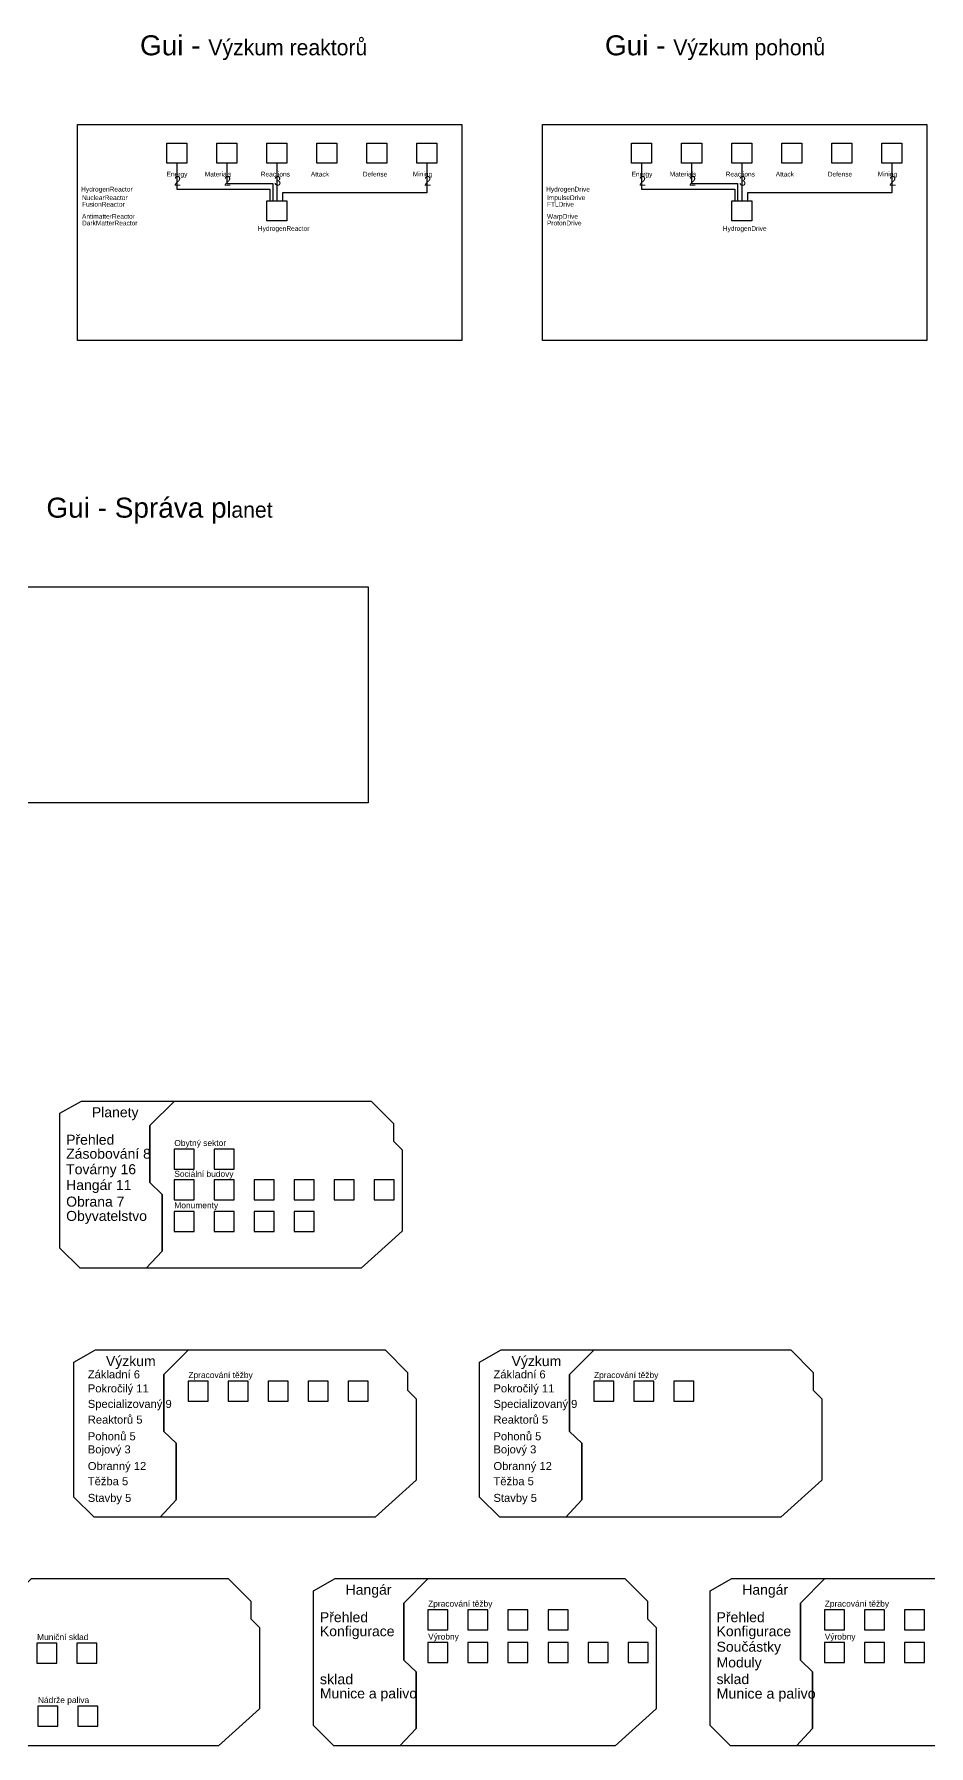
# Model space of a CAD drawing. Header units: millimetres. Extents: x 33057 to 249580, y -15894 to 47997.
# Drawn here: x 58392 to 62861, y -7681 to 873 of the extents above; entities that cross this region are included whole.
import ezdxf

# ---------------------------------------------------------------- set-up
doc = ezdxf.new("R2010")
doc.units = ezdxf.units.MM
for name, color, linetype in [('Kce', 9, 'Continuous'), ('Prvky', 103, 'Continuous'), ('základní', 4, 'Continuous')]:
    doc.layers.add(name, color=color, linetype=linetype)
doc.layers.add('Layer2', color=231, linetype='Continuous', plot=False)
doc.layers.add('Obrys', color=253, linetype='Continuous', lineweight=30)
doc.styles.get("Standard").update_dxf_attribs({"font": 'arial.ttf'})
picture_1 = doc.add_image_def('image1.png', size_in_pixel=(1921, 1081))

msp = doc.modelspace()

# ---------------------------------------------------------------- linework, layer by layer
at = {"layer": 'Kce'}
for p, q in [((59053.4, 327.5), (59153.4, 327.5)), ((59153.4, 327.5), (59153.4, 227.5)), ((59303.4, 327.5), (59403.4, 327.5)), ((59403.4, 327.5), (59403.4, 227.5)), ((59553.4, 327.5), (59653.4, 327.5)), ((59653.4, 327.5), (59653.4, 227.5)), ((59803.4, 327.5), (59903.4, 327.5)), ((59903.4, 327.5), (59903.4, 227.5)), ((60053.4, 327.5), (60153.4, 327.5)), ((60153.4, 327.5), (60153.4, 227.5)), ((60303.4, 327.5), (60403.4, 327.5)), ((60403.4, 327.5), (60403.4, 227.5)), ((61376.6, 327.5), (61476.6, 327.5)), ((61476.6, 327.5), (61476.6, 227.5)), ((61626.6, 327.5), (61726.6, 327.5)), ((61726.6, 327.5), (61726.6, 227.5)), ((61876.6, 327.5), (61976.6, 327.5)), ((61976.6, 327.5), (61976.6, 227.5)), ((62126.6, 327.5), (62226.6, 327.5)), ((62226.6, 327.5), (62226.6, 227.5)), ((62376.6, 327.5), (62476.6, 327.5)), ((62476.6, 327.5), (62476.6, 227.5)), ((62626.6, 327.5), (62726.6, 327.5)), ((62726.6, 327.5), (62726.6, 227.5)), ((59653.4, 39.5), (59653.4, -60.5)), ((61976.6, 39.5), (61976.6, -60.5))]:
    msp.add_line(p, q, dxfattribs=at)
at = {"layer": 'Layer2'}
for p, q in [((59103.4, 227.5), (59103.4, 99.1)), ((59353.4, 227.5), (59353.4, 127.2)), ((59603.4, 227.5), (59603.4, 39.5)), ((60353.4, 227.5), (60353.4, 79.4)), ((61426.6, 227.5), (61426.6, 99.1)), ((61676.6, 227.5), (61676.6, 127.2)), ((61926.6, 227.5), (61926.6, 39.5)), ((62676.6, 227.5), (62676.6, 79.4)), ((59103.4, 99.1), (59569.1, 99.1)), ((59353.4, 127.2), (59583.1, 127.2)), ((59569.1, 99.1), (59569.1, 39.5)), ((59583.1, 127.2), (59583.1, 39.5)), ((61426.6, 99.1), (61892.3, 99.1)), ((61676.6, 127.2), (61906.3, 127.2)), ((61892.3, 99.1), (61892.3, 39.5)), ((61906.3, 127.2), (61906.3, 39.5)), ((60353.4, 79.4), (59632.3, 79.4)), ((59632.3, 79.4), (59632.3, 39.5)), ((62676.6, 79.4), (61955.5, 79.4)), ((61955.5, 79.4), (61955.5, 39.5))]:
    msp.add_line(p, q, dxfattribs=at)
at = {"layer": 'Obrys'}
for points in [[(58608.2, 421.8), (60528.2, 421.8), (60528.2, -658.2), (58608.2, -658.2)], [(60931.4, 421.8), (62851.4, 421.8), (62851.4, -658.2), (60931.4, -658.2)], [(59053.4, 327.5), (59153.4, 327.5), (59153.4, 227.5), (59053.4, 227.5)], [(59303.4, 327.5), (59403.4, 327.5), (59403.4, 227.5), (59303.4, 227.5)], [(59553.4, 327.5), (59653.4, 327.5), (59653.4, 227.5), (59553.4, 227.5)], [(59803.4, 327.5), (59903.4, 327.5), (59903.4, 227.5), (59803.4, 227.5)], [(60053.4, 327.5), (60153.4, 327.5), (60153.4, 227.5), (60053.4, 227.5)], [(60303.4, 327.5), (60403.4, 327.5), (60403.4, 227.5), (60303.4, 227.5)], [(61376.6, 327.5), (61476.6, 327.5), (61476.6, 227.5), (61376.6, 227.5)], [(61626.6, 327.5), (61726.6, 327.5), (61726.6, 227.5), (61626.6, 227.5)], [(61876.6, 327.5), (61976.6, 327.5), (61976.6, 227.5), (61876.6, 227.5)], [(62126.6, 327.5), (62226.6, 327.5), (62226.6, 227.5), (62126.6, 227.5)], [(62376.6, 327.5), (62476.6, 327.5), (62476.6, 227.5), (62376.6, 227.5)], [(62626.6, 327.5), (62726.6, 327.5), (62726.6, 227.5), (62626.6, 227.5)], [(59553.4, 39.5), (59653.4, 39.5), (59653.4, -60.5), (59553.4, -60.5)], [(61876.6, 39.5), (61976.6, 39.5), (61976.6, -60.5), (61876.6, -60.5)], [(58140.5, -1889), (60060.5, -1889), (60060.5, -2969), (58140.5, -2969)]]:
    msp.add_lwpolyline(points, close=True, dxfattribs=at)
at = {"layer": 'základní'}
for p, q in [((58608.2, -658.2), (58608.2, 421.8)), ((58608.2, 421.8), (60528.2, 421.8)), ((60528.2, 421.8), (60528.2, -658.2)), ((60931.4, -658.2), (60931.4, 421.8)), ((60931.4, 421.8), (62851.4, 421.8)), ((62851.4, 421.8), (62851.4, -658.2)), ((60528.2, -658.2), (58608.2, -658.2)), ((62851.4, -658.2), (60931.4, -658.2)), ((58140.5, -1889), (60060.5, -1889)), ((60060.5, -1889), (60060.5, -2969)), ((60060.5, -2969), (58140.5, -2969))]:
    msp.add_line(p, q, dxfattribs=at)
at = {"layer": 'základní', "lineweight": 30}
for p, q in [((59190.8, -4799.2), (59190.8, -4699.2)), ((59190.8, -4953.3), (59190.8, -4853.3)), ((59090.8, -4953.3), (59190.8, -4953.3)), ((59190.8, -5110.7), (59190.8, -5010.7)), ((59090.8, -5110.7), (59190.8, -5110.7)), ((59260.9, -5958.9), (59260.9, -5858.9)), ((61287.9, -5958.9), (61287.9, -5858.9)), ((59160.9, -5958.9), (59260.9, -5958.9)), ((61187.9, -5958.9), (61287.9, -5958.9)), ((60458.8, -7101.5), (60458.8, -7001.5)), ((62440.7, -7101.5), (62440.7, -7001.5)), ((58505.1, -7268.6), (58505.1, -7168.6)), ((60358.8, -7101.5), (60458.8, -7101.5)), ((60458.8, -7265.9), (60458.8, -7165.9)), ((62340.7, -7101.5), (62440.7, -7101.5)), ((62440.7, -7265.9), (62440.7, -7165.9)), ((58405.1, -7268.6), (58505.1, -7268.6)), ((60358.8, -7265.9), (60458.8, -7265.9)), ((62340.7, -7265.9), (62440.7, -7265.9)), ((58508.9, -7583.1), (58508.9, -7483.1)), ((58408.9, -7583.1), (58508.9, -7583.1))]:
    msp.add_line(p, q, dxfattribs=at)
for points in [[(58950.4, -5294.9), (58620.3, -5294.9), (58519.8, -5194.3), (58519.8, -4520.2), (58627, -4459.4), (59092, -4459.4), (58969.7, -4582.1), (58969.7, -4866.5), (59031.2, -4925.6), (59031.2, -5208.8)], [(58969.7, -4582.1), (59092, -4459.4), (60074.7, -4459.4), (60187.2, -4571.9), (60187.2, -4659.9), (60230.6, -4703.2), (60230.6, -5109.5), (60025.8, -5294.9), (58950.4, -5294.9), (59031.2, -5208.8), (59031.2, -4925.6), (58969.7, -4866.5)], [(59190.8, -4699.2), (59090.8, -4699.2), (59090.8, -4799.2), (59190.8, -4799.2)], [(59390.8, -4699.2), (59290.8, -4699.2), (59290.8, -4799.2), (59390.8, -4799.2)], [(59190.8, -4853.3), (59090.8, -4853.3), (59090.8, -4953.3), (59190.8, -4953.3)], [(59390.8, -4853.3), (59290.8, -4853.3), (59290.8, -4953.3), (59390.8, -4953.3)], [(59590.8, -4853.3), (59490.8, -4853.3), (59490.8, -4953.3), (59590.8, -4953.3)], [(59790.8, -4853.3), (59690.8, -4853.3), (59690.8, -4953.3), (59790.8, -4953.3)], [(59990.8, -4853.3), (59890.8, -4853.3), (59890.8, -4953.3), (59990.8, -4953.3)], [(60190.8, -4853.3), (60090.8, -4853.3), (60090.8, -4953.3), (60190.8, -4953.3)], [(59190.8, -5010.7), (59090.8, -5010.7), (59090.8, -5110.7), (59190.8, -5110.7)], [(59390.8, -5010.7), (59290.8, -5010.7), (59290.8, -5110.7), (59390.8, -5110.7)], [(59590.8, -5010.7), (59490.8, -5010.7), (59490.8, -5110.7), (59590.8, -5110.7)], [(59790.8, -5010.7), (59690.8, -5010.7), (59690.8, -5110.7), (59790.8, -5110.7)], [(59260.9, -5858.9), (59160.9, -5858.9), (59160.9, -5958.9), (59260.9, -5958.9)], [(59460.9, -5858.9), (59360.9, -5858.9), (59360.9, -5958.9), (59460.9, -5958.9)], [(59660.9, -5858.9), (59560.9, -5858.9), (59560.9, -5958.9), (59660.9, -5958.9)], [(59860.9, -5858.9), (59760.9, -5858.9), (59760.9, -5958.9), (59860.9, -5958.9)], [(60060.9, -5858.9), (59960.9, -5858.9), (59960.9, -5958.9), (60060.9, -5958.9)], [(61287.9, -5858.9), (61187.9, -5858.9), (61187.9, -5958.9), (61287.9, -5958.9)], [(61487.9, -5858.9), (61387.9, -5858.9), (61387.9, -5958.9), (61487.9, -5958.9)], [(61687.9, -5858.9), (61587.9, -5858.9), (61587.9, -5958.9), (61687.9, -5958.9)], [(58255.7, -6968.4), (58378.1, -6845.7), (59360.8, -6845.7), (59473.3, -6958.2), (59473.3, -7046.2), (59516.6, -7089.5), (59516.6, -7495.9), (59311.9, -7681.3), (58236.4, -7681.3), (58317.2, -7595.1), (58317.2, -7311.9), (58255.7, -7252.8)], [(60218.4, -7681.3), (59888.2, -7681.3), (59787.8, -7580.6), (59787.8, -6906.5), (59894.9, -6845.7), (60360, -6845.7), (60237.7, -6968.4), (60237.7, -7252.8), (60299.2, -7311.9), (60299.2, -7595.1)], [(60237.7, -6968.4), (60360, -6845.7), (61342.7, -6845.7), (61455.2, -6958.2), (61455.2, -7046.2), (61498.5, -7089.5), (61498.5, -7495.9), (61293.8, -7681.3), (60218.4, -7681.3), (60299.2, -7595.1), (60299.2, -7311.9), (60237.7, -7252.8)], [(62200.3, -7681.3), (61870.2, -7681.3), (61769.7, -7580.6), (61769.7, -6906.5), (61876.9, -6845.7), (62341.9, -6845.7), (62219.6, -6968.4), (62219.6, -7252.8), (62281.1, -7311.9), (62281.1, -7595.1)], [(62219.6, -6968.4), (62341.9, -6845.7), (63324.6, -6845.7), (63437.1, -6958.2), (63437.1, -7046.2), (63480.4, -7089.5), (63480.4, -7495.9), (63275.7, -7681.3), (62200.3, -7681.3), (62281.1, -7595.1), (62281.1, -7311.9), (62219.6, -7252.8)], [(60458.8, -7001.5), (60358.8, -7001.5), (60358.8, -7101.5), (60458.8, -7101.5)], [(60658.8, -7001.5), (60558.8, -7001.5), (60558.8, -7101.5), (60658.8, -7101.5)], [(60858.8, -7001.5), (60758.8, -7001.5), (60758.8, -7101.5), (60858.8, -7101.5)], [(61058.8, -7001.5), (60958.8, -7001.5), (60958.8, -7101.5), (61058.8, -7101.5)], [(62440.7, -7001.5), (62340.7, -7001.5), (62340.7, -7101.5), (62440.7, -7101.5)], [(62640.7, -7001.5), (62540.7, -7001.5), (62540.7, -7101.5), (62640.7, -7101.5)], [(62840.7, -7001.5), (62740.7, -7001.5), (62740.7, -7101.5), (62840.7, -7101.5)], [(58505.1, -7168.6), (58405.1, -7168.6), (58405.1, -7268.6), (58505.1, -7268.6)], [(58705.1, -7168.6), (58605.1, -7168.6), (58605.1, -7268.6), (58705.1, -7268.6)], [(60458.8, -7165.9), (60358.8, -7165.9), (60358.8, -7265.9), (60458.8, -7265.9)], [(60658.8, -7165.9), (60558.8, -7165.9), (60558.8, -7265.9), (60658.8, -7265.9)], [(60858.8, -7165.9), (60758.8, -7165.9), (60758.8, -7265.9), (60858.8, -7265.9)], [(61058.8, -7165.9), (60958.8, -7165.9), (60958.8, -7265.9), (61058.8, -7265.9)], [(61258.8, -7165.9), (61158.8, -7165.9), (61158.8, -7265.9), (61258.8, -7265.9)], [(61458.8, -7165.9), (61358.8, -7165.9), (61358.8, -7265.9), (61458.8, -7265.9)], [(62440.7, -7165.9), (62340.7, -7165.9), (62340.7, -7265.9), (62440.7, -7265.9)], [(62640.7, -7165.9), (62540.7, -7165.9), (62540.7, -7265.9), (62640.7, -7265.9)], [(62840.7, -7165.9), (62740.7, -7165.9), (62740.7, -7265.9), (62840.7, -7265.9)], [(58508.9, -7483.1), (58408.9, -7483.1), (58408.9, -7583.1), (58508.9, -7583.1)], [(58708.9, -7483.1), (58608.9, -7483.1), (58608.9, -7583.1), (58708.9, -7583.1)]]:
    msp.add_lwpolyline(points, close=True, dxfattribs=at)
at = {"layer": 'základní', "color": 67, "lineweight": 30, "true_color": 0x727430}
for points in [[(59020.5, -6538.6), (58690.4, -6538.6), (58590, -6438), (58590, -5763.8), (58697.1, -5703), (59162.2, -5703), (59039.8, -5825.8), (59039.8, -6110.2), (59101.3, -6169.3), (59101.3, -6452.5)], [(59039.8, -5825.8), (59162.2, -5703), (60144.8, -5703), (60257.4, -5815.6), (60257.4, -5903.6), (60300.7, -5946.9), (60300.7, -6353.2), (60095.9, -6538.6), (59020.5, -6538.6), (59101.3, -6452.5), (59101.3, -6169.3), (59039.8, -6110.2)], [(61047.5, -6538.6), (60717.4, -6538.6), (60616.9, -6438), (60616.9, -5763.8), (60724.1, -5703), (61189.1, -5703), (61066.8, -5825.8), (61066.8, -6110.2), (61128.3, -6169.3), (61128.3, -6452.5)], [(61066.8, -5825.8), (61189.1, -5703), (62171.8, -5703), (62284.3, -5815.6), (62284.3, -5903.6), (62327.6, -5946.9), (62327.6, -6353.2), (62122.9, -6538.6), (61047.5, -6538.6), (61128.3, -6452.5), (61128.3, -6169.3), (61066.8, -6110.2)]]:
    msp.add_lwpolyline(points, close=True, dxfattribs=at)

# ---------------------------------------------------------------- texts
at = {"layer": 'Obrys', "attachment_point": 1}
for s, width, heights, insert, char_height in [('Gui - {\\fCascadia Mono|b0|i0|c238|p49;\\H0.79167x;\\C96;\\c32768;Výzkum reaktorů}', 1557.371, [347.9], (58920, 867.3), 100), ('Gui - {\\fCascadia Mono|b0|i0|c238|p49;\\H0.79167x;\\C96;\\c32768;Výzkum pohonů}', 1557.371, [347.9], (61243.2, 867.3), 100), ('Gui - Správa p{\\fCascadia Mono|b0|i0|c238|p49;\\H0.79167x;\\C96;\\c32768;lanet}', 1557.371, [347.9], (58452.4, -1443.5), 100), ('Planety', 273.839, [86], (58679.7, -4490), 50), ('Zásobování 8', 458.094, [92.1], (58551.1, -4697.3), 50), ('Přehled', 273.839, [86], (58551.1, -4627.3), 50), ('Obytný sektor', 573.253, [95.2], (59091.6, -4653.7), 30), ('Továrny 16', 382.856, [89.1], (58551.1, -4774.9), 50), ('Hangár 11', 327.58, [86], (58551.1, -4853.5), 50), ('Sociální budovy', 573.253, [95.2], (59091.6, -4807.9), 30), ('Obrana 7', 394.133, [86], (58551.1, -4936.7), 50), ('Monumenty', 573.253, [95.2], (59091.6, -4965.2), 30), ('Výzkum', 273.839, [86], (58749.9, -5733.7), 50), ('Výzkum', 273.839, [86], (60776.8, -5733.7), 50), ('Základní 6', 364.439, [86], (58659.3, -5805.1), 40), ('Zpracování těžby', 573.253, [95.2], (59161.8, -5813.4), 30), ('Základní 6', 364.439, [86], (60686.2, -5805.1), 40), ('Zpracování těžby', 573.253, [95.2], (61188.7, -5813.4), 30), ('Pokročilý 11', 458.094, [92.1], (58659.3, -5875.1), 40), ('Pokročilý 11', 458.094, [92.1], (60686.2, -5875.1), 40), ('Specializovaný 9', 442.837, [89.1], (58659.3, -5952.7), 40), ('Specializovaný 9', 442.837, [89.1], (60686.2, -5952.7), 40), ('Reaktorů 5', 380.561, [86], (58659.3, -6031.3), 40), ('Reaktorů 5', 380.561, [86], (60686.2, -6031.3), 40), ('Pohonů 5', 394.133, [86], (60686.2, -6114.5), 40), ('Bojový 3', 400.278, [86], (58659.3, -6180), 40), ('Obranný 12', 394.133, [86], (58659.3, -6263.2), 40), ('Obranný 12', 394.133, [86], (60686.2, -6263.2), 40), ('Těžba 5', 378.999, [86], (58659.3, -6339.2), 40), ('Těžba 5', 378.999, [86], (60686.2, -6339.2), 40), ('Stavby 5', 394.133, [86], (58659.3, -6422.4), 40), ('Stavby 5', 394.133, [86], (60686.2, -6422.4), 40), ('Hangár', 273.839, [86], (59947.7, -6876.3), 50), ('Hangár', 273.839, [86], (61929.6, -6876.3), 50), ('Přehled', 273.839, [86], (59819, -7013.6), 50), ('Zpracování těžby', 573.253, [95.2], (60359.6, -6956.1), 30), ('Přehled', 273.839, [86], (61801, -7013.6), 50), ('Zpracování těžby', 573.253, [95.2], (62341.5, -6956.1), 30), ('Konfigurace', 458.094, [92.1], (59819, -7083.6), 50), ('Konfigurace', 458.094, [92.1], (61801, -7083.6), 50), ('Muniční sklad', 573.253, [95.2], (58406, -7123.1), 30), ('Výrobny', 573.253, [95.2], (60359.6, -7120.5), 30), ('Součástky', 382.856, [89.1], (61801, -7161.2), 50), ('Výrobny', 573.253, [95.2], (62341.5, -7120.5), 30), ('Moduly', 327.58, [86], (61801, -7239.8), 50), ('sklad', 394.133, [86], (61801, -7323), 50), ('Nádrže paliva', 573.253, [95.2], (58409.8, -7437.7), 30), ('Munice a palivo', 496.129, [99.2], (59819, -7394.5), 50)]:
    msp.add_mtext_dynamic_manual_height_columns(s, width=width, gutter_width=12.5, heights=heights, dxfattribs=dict(at, insert=insert, char_height=char_height))
at = {"layer": 'Obrys', "color": 114, "true_color": 0x139b48, "attachment_point": 1}
for s, width, insert, char_height in [('Obyvatelstvo', 394.133, (58551.1, -5008.2), 50), ('Pohonů 5', 394.133, (58659.3, -6114.5), 40), ('Bojový 3', 400.278, (60686.2, -6180), 40)]:
    msp.add_mtext_dynamic_manual_height_columns(s, width=width, gutter_width=12.5, heights=[86], dxfattribs=dict(at, insert=insert, char_height=char_height))
at = {"layer": 'Obrys', "color": 114, "lineweight": 53, "true_color": 0x139b48, "char_height": 51, "attachment_point": 1}
for s, width, heights, insert in [('sklad', 394.133, [86], (59819, -7323)), ('Munice a palivo', 496.129, [99.2], (61801, -7394.5))]:
    msp.add_mtext_dynamic_manual_height_columns(s, width=width, gutter_width=12.5, heights=heights, dxfattribs=dict(at, insert=insert))
at = {"layer": 'Prvky', "char_height": 30, "attachment_point": 1}
for s, insert in [('{\\fCascadia Mono|b0|i0|c238|p49;\\H0.79167x;HydrogenReactor}', (58626.3, 110.3)), ('{\\fCascadia Mono|b0|i0|c238|p49;\\H0.79167x;HydrogenDrive}', (60949.5, 110.3)), ('{\\fCascadia Mono|b0|i0|c238|p49;\\H0.79167x;HydrogenReactor}', (59509.2, -86.2)), ('{\\fCascadia Mono|b0|i0|c238|p49;\\H0.79167x;HydrogenDrive}', (61832.4, -86.2))]:
    msp.add_mtext_dynamic_manual_height_columns(s, width=151.558, gutter_width=12.5, heights=[0], dxfattribs=dict(at, insert=insert))
at = {"layer": 'základní', "attachment_point": 1}
for s, width, heights, insert, char_height in [('{\\fCascadia Mono|b0|i0|c238|p49;\\H0.79167x;Energy}', 151.558, [0], (59053.1, 185.4), 30), ('{\\fCascadia Mono|b0|i0|c238|p49;\\H0.79167x;\\C5;Materials}', 229.626, [0], (59243.7, 185.4), 30), ('{\\fCascadia Mono|b0|i0|c238|p49;\\H0.79167x;\\C5;Reactions}', 229.626, [0], (59523.5, 185.4), 30), ('{\\fCascadia Mono|b0|i0|c238|p49;\\H0.79167x;\\C5;Attack}', 229.626, [0], (59773.5, 185.4), 30), ('{\\fCascadia Mono|b0|i0|c238|p49;\\H0.79167x;Defense}', 229.626, [0], (60033.5, 185.4), 30), ('{\\fCascadia Mono|b0|i0|c238|p49;\\H0.79167x;Mining}', 229.626, [0], (60283.5, 185.4), 30), ('{\\fCascadia Mono|b0|i0|c238|p49;\\H0.79167x;Energy}', 151.558, [0], (61376.3, 185.4), 30), ('{\\fCascadia Mono|b0|i0|c238|p49;\\H0.79167x;\\C5;Materials}', 229.626, [0], (61566.9, 185.4), 30), ('{\\fCascadia Mono|b0|i0|c238|p49;\\H0.79167x;\\C5;Reactions}', 229.626, [0], (61846.7, 185.4), 30), ('{\\fCascadia Mono|b0|i0|c238|p49;\\H0.79167x;\\C5;Attack}', 229.626, [0], (62096.7, 185.4), 30), ('{\\fCascadia Mono|b0|i0|c238|p49;\\H0.79167x;Defense}', 229.626, [0], (62356.7, 185.4), 30), ('{\\fCascadia Mono|b0|i0|c238|p49;\\H0.79167x;Mining}', 229.626, [0], (62606.7, 185.4), 30), ('{\\fCascadia Mono|b0|i0|c238|p49;\\H0.79167x;2}', 41.455, [34], (59089.8, 163.5), 60), ('{\\fCascadia Mono|b0|i0|c238|p49;\\H0.79167x;2}', 41.455, [34], (59339.8, 163.5), 60), ('{\\fCascadia Mono|b0|i0|c238|p49;\\H0.79167x;3}', 41.455, [34], (59589.8, 163.5), 60), ('{\\fCascadia Mono|b0|i0|c238|p49;\\H0.79167x;2}', 41.455, [34], (60339.8, 163.5), 60), ('{\\fCascadia Mono|b0|i0|c238|p49;\\H0.79167x;2}', 41.455, [34], (61413, 163.5), 60), ('{\\fCascadia Mono|b0|i0|c238|p49;\\H0.79167x;2}', 41.455, [34], (61663, 163.5), 60), ('{\\fCascadia Mono|b0|i0|c238|p49;\\H0.79167x;3}', 41.455, [34], (61913, 163.5), 60), ('{\\fCascadia Mono|b0|i0|c238|p49;\\H0.79167x;2}', 41.455, [34], (62663, 163.5), 60), ('{\\fCascadia Mono|b0|i0|c238|p49;\\H0.79167x;NuclearReactor}', 229.626, [0], (58630.4, 67.6), 30), ('{\\fCascadia Mono|b0|i0|c238|p49;\\H0.79167x;FusionReactor}', 229.626, [0], (58630.4, 34.5), 30), ('{\\fCascadia Mono|b0|i0|c238|p49;\\H0.79167x;FTLDrive}', 229.626, [0], (60953.6, 34.5), 30), ('{\\fCascadia Mono|b0|i0|c238|p49;\\H0.79167x;ImpulseDrive}', 229.626, [0], (60953.6, 67.6), 30), ('{\\fCascadia Mono|b0|i0|c238|p49;\\H0.79167x;AntimatterReactor}', 229.626, [0], (58630.4, -25.9), 30), ('{\\fCascadia Mono|b0|i0|c238|p49;\\H0.79167x;DarkMatterReactor}', 229.626, [0], (58630.4, -59), 30), ('{\\fCascadia Mono|b0|i0|c238|p49;\\H0.79167x;WarpDrive}', 229.626, [0], (60953.6, -25.9), 30), ('{\\fCascadia Mono|b0|i0|c238|p49;\\H0.79167x;ProtonDrive}', 229.626, [0], (60953.6, -59), 30)]:
    msp.add_mtext_dynamic_manual_height_columns(s, width=width, gutter_width=12.5, heights=heights, dxfattribs=dict(at, insert=insert, char_height=char_height))

# ---------------------------------------------------------------- pictures from other files: only their frames are drawn
at = {"layer": 'základní', "lineweight": 30}
image = msp.add_image(picture_1, insert=(58140.5, -2969), size_in_units=(1920, 1080.4), dxfattribs=at)
image.dxf.flags = 7

doc.saveas('drawing.dxf')
